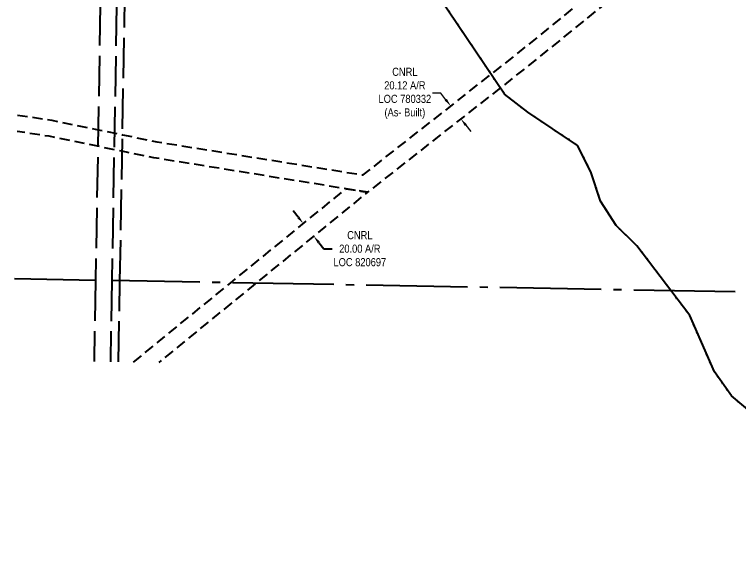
# Model space of a CAD drawing. Extents: x 405326 to 424052, y 6044755 to 6062236.
# Drawn here: x 420626 to 421519, y 6050203 to 6050872 of the extents above; entities that cross this region are included whole.
import ezdxf

# ---------------------------------------------------------------- set-up
doc = ezdxf.new("R2010")
doc.units = 0
doc.header["$LTSCALE"] = 5
for name, pattern in [('foc-ACCESSROAD', [3.75, 2.5, -1.25]), ('foc-QUARTERLINE', [33, 25, -3, 2, -3]), ('foc-UNSURVEYED', [12.5, 10, -2.5]), ('foc-WHEELTRACKS', [2, 0.4, -1.6])]:
    doc.linetypes.add(name, pattern=pattern)
for name, color, linetype in [('F-AR', 190, 'foc-ACCESSROAD'), ('L-SECQ', 8, 'foc-QUARTERLINE'), ('L-USEC', 7, 'foc-UNSURVEYED'), ('T-WATER-P3', 160, 'foc-WHEELTRACKS')]:
    doc.layers.add(name, color=color, linetype=linetype)
doc.layers.add('F-AR-T', color=190, linetype='Continuous', lineweight=9)
doc.styles.add('80CG', font='ARIALN.TTF', dxfattribs={"height": 10})
doc.styles.add('foc-LtypeFont', font='ARIALN.TTF', dxfattribs={"height": 7.35})
doc.linetypes.add('foc-TOPO-flowdirection-NOLINE', pattern='A,0,[">",foc-LtypeFont,S=0.3,R=0,X=0,Y=-0.945],-20,[">",foc-LtypeFont,S=0.3,R=0,X=0,Y=-0.945],0', length=20)
doc.dimstyles.new('Compass 5 000', dxfattribs={"dimscale": 5, "dimtxt": 9, "dimasz": 2, "dimexe": 0.2, "dimexo": 0.0625, "dimgap": 0.5, "dimtad": 0, "dimtih": 1, "dimtoh": 1, "dimzin": 0, "dimdsep": 46, "dimtxsty": '80CG', "dimcen": 0.1, "dimse1": 1, "dimse2": 1, "dimclrd": 256, "dimclrt": 256, "dimaunit": 1, "dimadec": 4, "dimazin": 0, "dimtfac": 0.06, "dimtofl": 0, "dimtmove": 0, "dimatfit": 1, "dimfxl": 0.2, "dimtolj": 1, "dimtzin": 0, "dimlwd": -1, "dimarcsym": 0})

# ---------------------------------------------------------------- blocks, each defined once
blk = doc.blocks.new('*D639')
at = {"layer": 'F-AR-T', "transparency": 16777216}
for p, q in [((421151.92, 6050774.85), (421141.92, 6050774.85)), ((421158.1, 6050766.99), (421151.92, 6050774.85)), ((421182.9, 6050735.46), (421189.08, 6050727.6))]:
    blk.add_line(p, q, dxfattribs=at)
for points in [[(421159.41, 6050768.02), (421156.79, 6050765.96), (421164.28, 6050759.13)], [(421184.21, 6050736.49), (421181.59, 6050734.43), (421176.72, 6050743.32)]]:
    blk.add_solid(points, dxfattribs=at)
at = {"layer": 'F-AR-T', "transparency": 16777216, "insert": (421107.65, 6050774.85), "char_height": 10, "attachment_point": 5, "style": '80CG'}
blk.add_mtext('\\A1;CNRL\\P20.12 A/R\\PLOC 780332\\P(As- Built)', dxfattribs=at)
blk = doc.blocks.new('*D640')
at = {"layer": 'F-AR', "transparency": 16777216}
for p, q in [((420976.18, 6050621.9), (420969.86, 6050629.65)), ((421001.51, 6050590.86), (421007.83, 6050583.11)), ((421007.83, 6050583.11), (421017.83, 6050583.11))]:
    blk.add_line(p, q, dxfattribs=at)
for points in [[(420977.48, 6050622.95), (420974.89, 6050620.85), (420982.51, 6050614.15)], [(421002.8, 6050591.91), (421000.22, 6050589.8), (420995.19, 6050598.61)]]:
    blk.add_solid(points, dxfattribs=at)
at = {"layer": 'F-AR', "transparency": 16777216, "insert": (421052.13, 6050583.11), "char_height": 10, "attachment_point": 5, "style": '80CG'}
blk.add_mtext('\\A1;CNRL\\P20.00 A/R\\PLOC 820697', dxfattribs=at)

msp = doc.modelspace()

# ---------------------------------------------------------------- linework, layer by layer
at = {"layer": 'F-AR', "flags": 128}
for points in [[(420629.748, 6050748.068), (420672.41, 6050741.574), (420729.4, 6050729.891), (420759.459, 6050723.728), (420801.635, 6050715.082), (421056.122, 6050674.068), (421245.774, 6050823.221), (421469.512, 6051004.636), (421482.309, 6050989.115), (421258.327, 6050807.501), (421061.599, 6050652.783), (420798.025, 6050695.288), (420759.102, 6050703.268), (420729.043, 6050709.429), (420668.875, 6050721.764), (420629.393, 6050727.774)], [(420773.029, 6050443.239), (420892.899, 6050541.038), (421035.167, 6050657.122), (421061.599, 6050652.784), (420923.932, 6050540.477), (420804.04, 6050442.68)]]:
    msp.add_lwpolyline(points, dxfattribs=at)
at = {"layer": 'L-SECQ'}
for p, q in [((420726.158, 6050544.055), (420626.219, 6050545.857)), ((421514.852, 6050529.84), (420746.263, 6050543.704))]:
    msp.add_line(p, q, dxfattribs=at)
at = {"layer": 'L-USEC'}
for p, q in [((420733.174, 6050946.165), (420726.158, 6050544.055)), ((420753.278, 6050945.814), (420746.263, 6050543.704)), ((420756.315, 6050543.511), (420763.33, 6050945.622)), ((420726.158, 6050544.055), (420724.415, 6050444.115)), ((420746.263, 6050543.705), (420744.52, 6050443.753)), ((420754.572, 6050443.572), (420756.315, 6050543.511))]:
    msp.add_line(p, q, dxfattribs=at)
at = {"layer": 'T-WATER-P3', "flags": 128}
msp.add_lwpolyline([(422153.443, 6048939.968), (422158.227, 6048976.311), (422158.614, 6049015.176), (422149.791, 6049041.078), (422144.353, 6049050.037), (422142.095, 6049085.559), (422154.31, 6049100.625), (422163.59, 6049120.156), (422141.322, 6049189.779), (422154.601, 6049276.875), (422140.868, 6049312.393), (422100.396, 6049368.463), (422054.644, 6049368.82), (422016.731, 6049382.839), (421944.387, 6049459.823), (421917.088, 6049484.521), (421883.613, 6049501.048), (421858.348, 6049524.831), (421846.176, 6049561.85), (421839.819, 6049648.967), (421833.439, 6049680.012), (421853.801, 6049718.353), (421853.707, 6049740.263), (421812.115, 6049770.384), (421789.494, 6049796.407), (421778.008, 6049826.151), (421732.735, 6049838.076), (421726.001, 6049835.149), (421703.458, 6049842.214), (421697.782, 6049886.589), (421688.235, 6049925.546), (421664.048, 6049949.942), (421648.404, 6049984.214), (421636.613, 6050020.415), (421643.322, 6050110.649), (421623.916, 6050139.253), (421608.245, 6050174.139), (421608.225, 6050212.303), (421615.51, 6050253.726), (421586.87, 6050279.671), (421566.925, 6050308.484), (421538.405, 6050378.229), (421510.467, 6050401.428), (421489.412, 6050431.229), (421458.907, 6050500.588), (421393.903, 6050586.782), (421368.401, 6050611.81), (421348.961, 6050641.945), (421336.983, 6050678.092), (421320.626, 6050710.631), (421259.159, 6050751.523), (421230.619, 6050773.841), (421149.715, 6050894.138), (421145.136, 6050937.348), (421144.609, 6050984.86), (421130.442, 6051018.134), (421113.506, 6051050.216), (421091.042, 6051078.987), (421027.95, 6051115.067), (420972.283, 6051177.698), (420938.862, 6051216.954), (420889.657, 6051259.846), (420868.709, 6051303.907), (420861.529, 6051336.649), (420833.212, 6051377.914), (420827.724, 6051401.301), (420830.895, 6051424.648), (420848.295, 6051441.838), (420885.07, 6051463.004), (420898.883, 6051475.637), (420933.592, 6051491.227), (420947.409, 6051504.368), (420950.597, 6051531.272), (420945.606, 6051552.117), (420929.936, 6051576.057), (420914.228, 6051592.38), (420894.52, 6051623.956), (420882.977, 6051658.542), (420871.099, 6051728.681), (420866.376, 6051803.867), (420861.998, 6051845.531), (420854.441, 6051862.325), (420817.949, 6051898.548), (420671.257, 6051999.254), (420651.771, 6052010.301)], dxfattribs=at)
at = {"layer": 'T-WATER-P3', "linetype": 'foc-TOPO-flowdirection-NOLINE', "flags": 128}
msp.add_lwpolyline([(422153.443, 6048939.968), (422158.227, 6048976.311), (422158.614, 6049015.176), (422149.791, 6049041.078), (422144.353, 6049050.037), (422142.095, 6049085.559), (422154.31, 6049100.625), (422163.59, 6049120.156), (422141.322, 6049189.779), (422154.601, 6049276.875), (422140.868, 6049312.393), (422100.396, 6049368.463), (422054.644, 6049368.82), (422016.731, 6049382.839), (421944.387, 6049459.823), (421917.088, 6049484.521), (421883.613, 6049501.048), (421858.348, 6049524.831), (421846.176, 6049561.85), (421839.819, 6049648.967), (421833.439, 6049680.012), (421853.801, 6049718.353), (421853.707, 6049740.263), (421812.115, 6049770.384), (421789.494, 6049796.407), (421778.008, 6049826.151), (421732.735, 6049838.076), (421726.001, 6049835.149), (421703.458, 6049842.214), (421697.782, 6049886.589), (421688.235, 6049925.546), (421664.048, 6049949.942), (421648.404, 6049984.214), (421636.613, 6050020.415), (421643.322, 6050110.649), (421623.916, 6050139.253), (421608.245, 6050174.139), (421608.225, 6050212.303), (421615.51, 6050253.726), (421586.87, 6050279.671), (421566.925, 6050308.484), (421538.405, 6050378.229), (421510.467, 6050401.428), (421489.412, 6050431.229), (421458.907, 6050500.588), (421393.903, 6050586.782), (421368.401, 6050611.81), (421348.961, 6050641.945), (421336.983, 6050678.092), (421320.626, 6050710.631), (421259.159, 6050751.523), (421230.619, 6050773.841), (421149.715, 6050894.138), (421145.136, 6050937.348), (421144.609, 6050984.86), (421130.442, 6051018.134), (421113.506, 6051050.216), (421091.042, 6051078.987), (421027.95, 6051115.067), (420972.283, 6051177.698), (420938.862, 6051216.954), (420889.657, 6051259.846), (420868.709, 6051303.907), (420861.529, 6051336.649), (420833.212, 6051377.914), (420827.724, 6051401.301), (420830.895, 6051424.648), (420848.295, 6051441.838), (420885.07, 6051463.004), (420898.883, 6051475.637), (420933.592, 6051491.227), (420947.409, 6051504.368), (420950.597, 6051531.272), (420945.606, 6051552.117), (420929.936, 6051576.057), (420914.228, 6051592.38), (420894.52, 6051623.956), (420882.977, 6051658.542), (420871.099, 6051728.681), (420866.376, 6051803.867), (420861.998, 6051845.531), (420854.441, 6051862.325), (420817.949, 6051898.548), (420671.257, 6051999.254), (420651.771, 6052010.301)], dxfattribs=at)

# ---------------------------------------------------------------- dimensions: what is measured, and where the dimension line sits
at = {"layer": 'F-AR', "color": 1}
dim = msp.add_aligned_dim(p1=(420981.165, 6050613.059), p2=(420993.847, 6050597.512), distance=1.731, text='CNRL\\P20.00 A/R\\PLOC 820697', dimstyle='Compass 5 000', dxfattribs=at)
dim.commit()
dim.dimension.update_dxf_attribs({"geometry": '*D640', "text_midpoint": (421052.131, 6050583.109)})
at = {"layer": 'F-AR-T', "color": 1}
dim = msp.add_aligned_dim(p1=(421183.204, 6050748.42), p2=(421170.769, 6050764.232), distance=8.254, text='CNRL\\P20.12 A/R\\PLOC 780332\\P(As- Built)', dimstyle='Compass 5 000', dxfattribs=at)
dim.commit()
dim.dimension.update_dxf_attribs({"geometry": '*D639', "text_midpoint": (421107.647, 6050774.851)})

doc.saveas('drawing.dxf')
